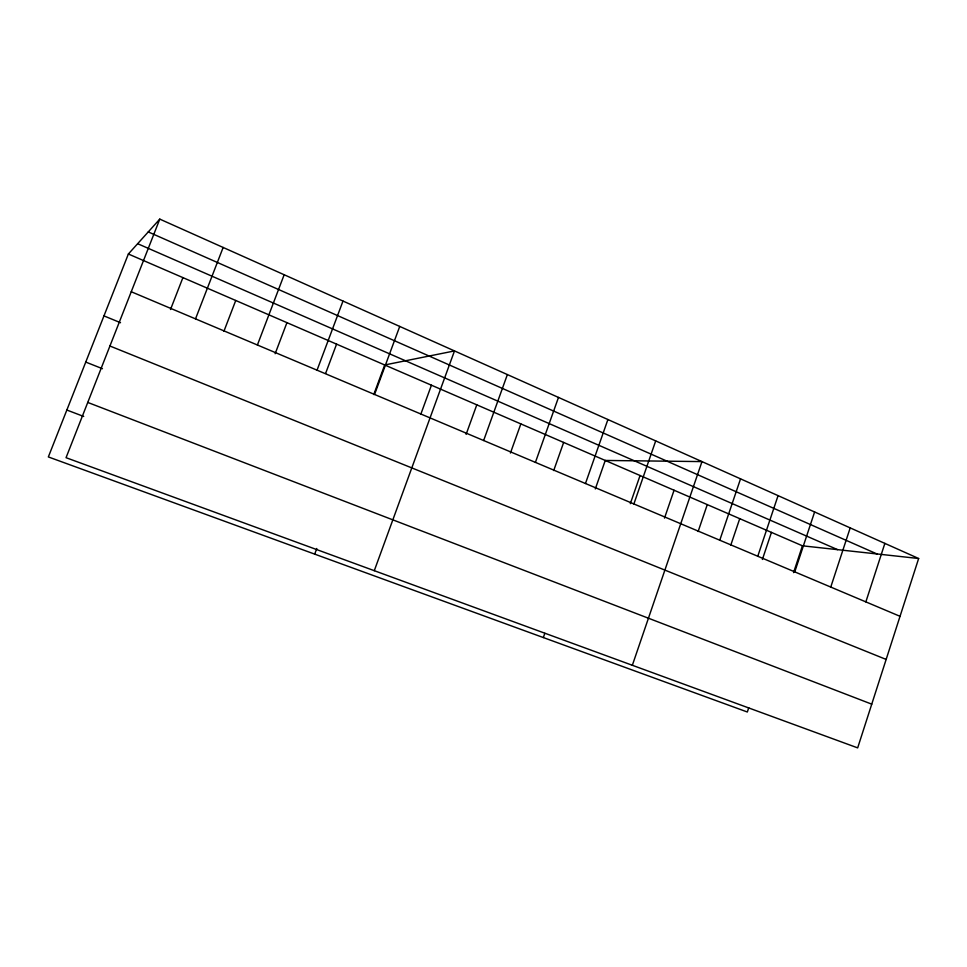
<?xml version="1.0" encoding="UTF-8"?>
<svg xmlns="http://www.w3.org/2000/svg" width="967" height="967" viewBox="0 0 967 967"><rect width="100%" height="100%" fill="white"/><g stroke="black" fill="none" stroke-linecap="round" stroke-linejoin="round"><path stroke-width="1.45" d="M918.65 558.503L857.669 747.878L66.046 457.693L159.785 219.122L918.65 558.503L802.441 545.811L128.369 254.007L48.35 456.932L747.334 712.002L748.748 707.747M865.852 601.885L884.865 543.394M830.762 587.066L850.198 527.885M793.556 572.621L802.441 545.811M794.753 571.86L814.613 511.966M762.383 559.47L771.436 532.382M757.765 556.255L778.072 495.636M719.774 540.215L740.541 478.846M730.738 545.291L739.731 518.663M698.126 531.524L707.276 504.605M632.345 665.284L701.982 461.597L605.257 460.449L595.309 488.927M664.498 518.107L674.072 490.233M630.315 503.686L640.069 475.522M633.881 503.952L655.699 440.904M543.333 637.555L544.808 633.337M585.47 483.512L607.905 419.533M535.416 462.371L558.479 397.425M553.716 470.53L563.652 442.439M510.431 453.04L520.85 423.909M483.645 440.517L507.373 374.58M466.118 434.352L476.791 404.835M420.754 414.384L431.439 385.204M374.289 570.687L454.49 350.924L384.709 364.97L373.77 394.548M314.698 554.127L316.789 548.494M374.555 394.463L399.734 326.435M317.043 370.18L342.995 301.063M325.613 373.395L336.576 344.131M275.148 353.729L286.933 322.652M257.403 345.001L284.165 274.749M223.921 331.27L235.743 300.483M195.515 318.868L223.147 247.455M170.506 309.513L182.92 277.614M128.369 254.007L159.785 219.122M66.844 410.032L83.706 416.451M87.767 402.441L871.751 704.157M85.749 362.081L102.466 368.705M109.936 346.017L886.147 659.434M103.965 315.895L120.524 322.712M131.258 291.744L900.035 616.317M137.652 243.708L837.591 549.643M148.265 231.923L876.948 553.946"/></g></svg>
